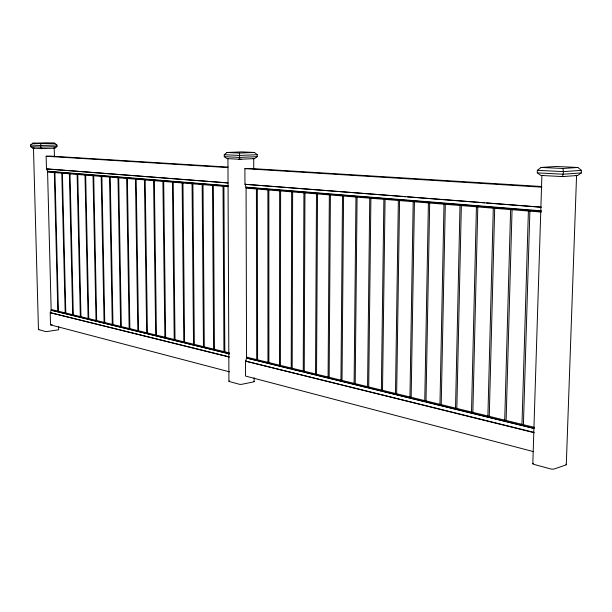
<?xml version="1.0" encoding="UTF-8"?>
<svg xmlns="http://www.w3.org/2000/svg" width="612" height="612" viewBox="0 0 612 612"><rect width="100%" height="100%" fill="white"/><g stroke="black" fill="none" stroke-linecap="round" stroke-linejoin="round"><path stroke-width="0.92" d="M537.275 172.875L537.351 170.32L541.107 167.443L556.186 166.472L577.889 167.474L581.4 170.365L581.308 172.928L577.606 175.483L562.589 176.593L540.855 175.43L537.275 172.875L563.369 174.229L581.308 172.928M532.815 463.735L541.895 175.415L542.997 175.545M566.291 464.684L576.565 175.499L576.129 175.422L577.606 175.483M576.565 175.499L576.122 175.59M254.516 152.48L239.652 153.084L239.437 155.448L239.675 159.281L254.531 158.607L257.216 156.649L257.208 154.691L254.516 152.48L241.809 151.891L226.991 152.487L224.26 154.691L224.267 156.641L227.021 158.6L239.675 159.281M58.737 326.77L58.622 329.784L47.369 331.482L45.319 331.482L38.464 329.547L33.476 148.203L33.928 148.158M38.464 329.547L38.9 329.332M54.728 143.216L41.012 143.629L40.514 145.511L41.149 148.632L54.858 148.18L56.954 146.597L56.908 145.006L54.728 143.216L46.397 142.833L32.742 143.231L30.6 145.021L30.646 146.605L32.88 148.188L42.526 148.586M562.589 176.593L563.461 171.62L562.864 168.484L541.107 167.443M253.062 158.676L253.72 158.607L253.743 169.073M228.934 381.291L227.939 158.577M54.208 148.18L53.496 148.226M533.565 451.648L245.527 376.051L245.481 361.103L533.794 432.317M229.026 356.788L50.215 312.671L50.536 324.873L52.142 324.643M581.4 170.365L563.461 171.62L537.351 170.32M562.864 168.484L577.889 167.474M541.689 186.515L249.352 168.415L244.899 168.644L244.945 184.281L405.595 196.643M564.111 176.486L562.726 176.524M228.123 167.099L50.253 156.091L46.145 156.244L46.474 168.904L228.108 182.896M257.216 156.649L239.445 157.429L224.267 156.641M257.208 154.691L239.437 155.448L224.26 154.691M241.174 159.212L238.397 159.212M56.954 146.597L40.553 147.117L30.646 146.605M32.88 148.188L34.257 148.142M56.908 145.006L40.514 145.511L30.6 145.021M41.103 148.601L40.316 148.586M562.046 176.524L560.385 176.478M32.742 143.231L41.012 143.629M226.991 152.487L239.652 153.084M54.017 148.135L54.858 148.18M46.145 156.244L227.503 167.558M244.899 168.644L541.941 187.18M407.5 196.789L484.681 202.763M486.586 202.909L540.901 207.116M46.474 168.904L227.549 182.934M244.945 184.281L541.291 207.246M46.986 168.874A3.611 3.114 -88.1 0 0 47.56 171.23L227.748 185.681M245.504 184.243A4.468 3.358 -85.6 0 0 246.07 187.15L541.352 210.819M47.568 171.498L54.307 172.041L57.826 311.799L51.163 310.169L47.56 171.23M228.406 186.048L223.908 185.688L224.818 352.68L229.232 353.759M246.078 187.471L256.405 188.305L256.696 360.483L246.567 358.005M541.107 211.217L529.908 210.314L523.39 425.768L534.253 428.431M47.583 172.026L227.756 186.645M246.078 188.129L541.306 212.073M54.185 148.15L54.468 156.756M51.148 309.465L229.546 352.986M246.56 357.14L534.483 427.383M229.554 353.912L51.163 310.23A3.749 3.167 -74.1 0 0 50.719 312.602M246.07 187.15L246.567 358.081L533.519 428.346M50.215 312.671L229.408 357.117M245.481 361.103L534.169 432.715M50.536 324.873L229.477 371.836M254.156 377.734L254.164 381.551M246.024 361.003A4.613 3.397 -76.4 0 1 246.567 358.081M565.886 464.21A2.563 0.719 4.5 0 1 565.848 465.005L554.135 468.983A2.586 0.734 4.4 0 1 550.54 468.907L533.863 464.37A2.547 0.719 4.1 0 1 533.289 463.322M253.705 381.284A1.905 0.444 -0.1 0 1 253.521 381.911L241.947 384.275A1.92 0.451 -0.2 0 1 239.238 384.237L229.378 381.551A1.897 0.444 -0.3 0 1 229.431 380.97M279.638 190.171L279.462 366.06L268.89 363.467L268.852 189.307L279.638 190.171M280.617 190.255L280.411 366.29L291.22 368.937L291.649 191.143L280.617 190.255M292.643 191.219L292.192 369.174L303.238 371.874L303.927 192.13L292.643 191.219M304.952 192.214L304.233 372.119L315.524 374.888L316.496 193.14L304.952 192.214M317.536 193.224L316.542 375.133L328.093 377.964L329.348 194.172L317.536 193.224M330.411 194.264L329.134 378.216L340.953 381.108L342.506 195.236L330.411 194.264M343.592 195.32L342.016 381.368L354.103 384.328L355.97 196.314L343.592 195.32M357.087 196.406L355.197 384.596L367.567 387.625L369.763 197.431L357.087 196.406M370.91 197.523L368.692 387.901L381.353 390.999L383.892 198.563L370.91 197.523M385.063 198.663L382.5 391.282L395.474 394.457L398.366 199.734L385.063 198.663M399.567 199.826L396.645 394.748L409.933 397.999L413.207 200.927L399.567 199.826M414.439 201.027L411.134 398.29L424.751 401.625L428.415 202.151L414.439 201.027M429.685 202.251L425.983 401.923L439.944 405.343L444.021 203.406L429.685 202.251M445.314 203.505L441.206 405.649L455.512 409.153L460.025 204.691L445.314 203.505M461.356 204.798L456.804 409.474L471.485 413.062L476.45 206.014L461.356 204.798M477.819 206.122L472.816 413.391L487.871 417.078L493.318 207.369L477.819 206.122M494.718 207.483L489.233 417.407L504.693 421.194L510.637 208.768L494.718 207.483M512.076 208.883L506.086 421.538L521.952 425.417L528.424 210.199L512.076 208.883M61.781 172.638L54.919 172.087L58.423 311.952L65.201 313.604L61.781 172.638M69.378 173.25L62.393 172.691L65.813 313.757L72.706 315.448L69.378 173.25M77.12 173.877L70.013 173.303L73.333 315.601L80.348 317.314L77.12 173.877M84.999 174.512L77.755 173.923L80.975 317.467L88.12 319.219L84.999 174.512M93.016 175.154L85.649 174.558L88.763 319.372L96.038 321.155L93.016 175.154M101.187 175.812L93.682 175.208L96.688 321.315L104.094 323.128L101.187 175.812M109.517 176.486L101.867 175.866L104.759 323.289L112.302 325.14L109.517 176.486M117.994 177.166L110.206 176.539L112.983 325.301L120.656 327.183L117.994 177.166M126.638 177.863L118.697 177.22L121.352 327.351L129.17 329.271L126.638 177.863M135.443 178.566L127.35 177.916L129.882 329.44L137.845 331.39L135.443 178.566M144.424 179.293L136.17 178.627L138.564 331.566L146.689 333.555L144.424 179.293M153.574 180.027L145.166 179.354L147.423 333.731L155.7 335.758L153.574 180.027M162.907 180.777L154.331 180.089L156.442 335.942L164.88 338.008L162.907 180.777M172.431 181.542L163.679 180.838L165.645 338.199L174.244 340.303L172.431 181.542M182.147 182.33L173.219 181.611L175.024 340.494L183.799 342.636L182.147 182.33M192.053 183.126L182.95 182.391L184.587 342.835L193.537 345.023L192.053 183.126M202.167 183.937L192.872 183.195L194.348 345.222L203.475 347.455L202.167 183.937M212.494 184.77L203.008 184.005L204.301 347.654L213.611 349.942L212.494 184.77M223.036 185.62L213.351 184.839L214.452 350.148L223.961 352.474L223.036 185.62M267.895 189.23L257.338 188.381L257.606 360.705L267.957 363.237L267.895 189.23"/></g></svg>
